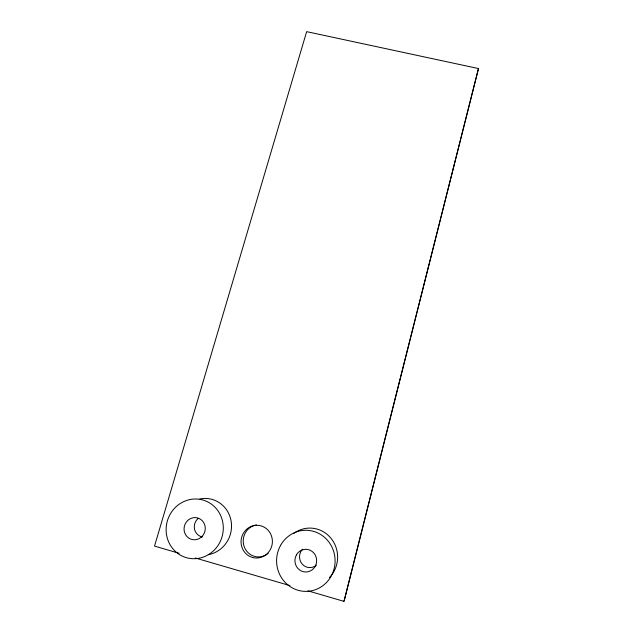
<?xml version="1.0" encoding="UTF-8"?>
<svg xmlns="http://www.w3.org/2000/svg" width="633" height="633" viewBox="0 0 633 633"><rect width="100%" height="100%" fill="white"/><g stroke="black" fill="none" stroke-linecap="round" stroke-linejoin="round"><path stroke-width="0.95" d="M179.147 553.282L154.523 546.097L306.649 31.65L478.477 68.554L344.55 599.586L343.941 601.35L307.947 590.85M343.941 601.35L478.477 68.554M195.249 557.974L289.954 585.604M293.886 533.35A28.944 27.741 88.9 0 1 331.114 538.438A28.944 27.741 88.9 0 1 329.461 577.565M316.421 565.134A10.753 10.302 88.9 0 1 302.202 564.074A10.753 10.302 88.9 0 1 302.59 549.199M202.465 536.974A10.555 10.041 -74.3 0 1 194.584 529.441A10.555 10.041 -74.3 0 1 197.979 518.617M199.893 498.954A28.422 27.037 -74.4 0 1 231.164 521.347A28.422 27.037 -74.4 0 1 208.866 554.563M268.178 553.392A16.118 15.429 -82.2 0 1 244.449 547.316A16.118 15.429 -82.2 0 1 256.492 524.915M280.625 545.306A30.566 29.26 89.4 0 0 305.604 591.388A30.566 29.26 89.4 0 0 331.296 545.788A30.566 29.26 89.4 0 0 280.625 545.306M296.418 554.896A11.354 10.864 89.4 0 0 305.715 571.995A11.354 10.864 89.4 0 0 315.234 555.046A11.354 10.864 89.4 0 0 296.418 554.896M201.373 537.077A11.141 10.571 -73.6 0 0 198.43 518.198A11.141 10.571 -73.6 0 0 184.179 530.77A11.141 10.571 -73.6 0 0 201.373 537.077M208.312 554.722A29.988 28.469 -73.6 0 0 209.681 502.982A29.988 28.469 -73.6 0 0 166.123 528.871A29.988 28.469 -73.6 0 0 208.312 554.722M267.624 553.266A16.371 15.659 -82 0 0 261.01 525.865A16.371 15.659 -82 0 0 241.513 545.828A16.371 15.659 -82 0 0 267.624 553.266"/></g></svg>
